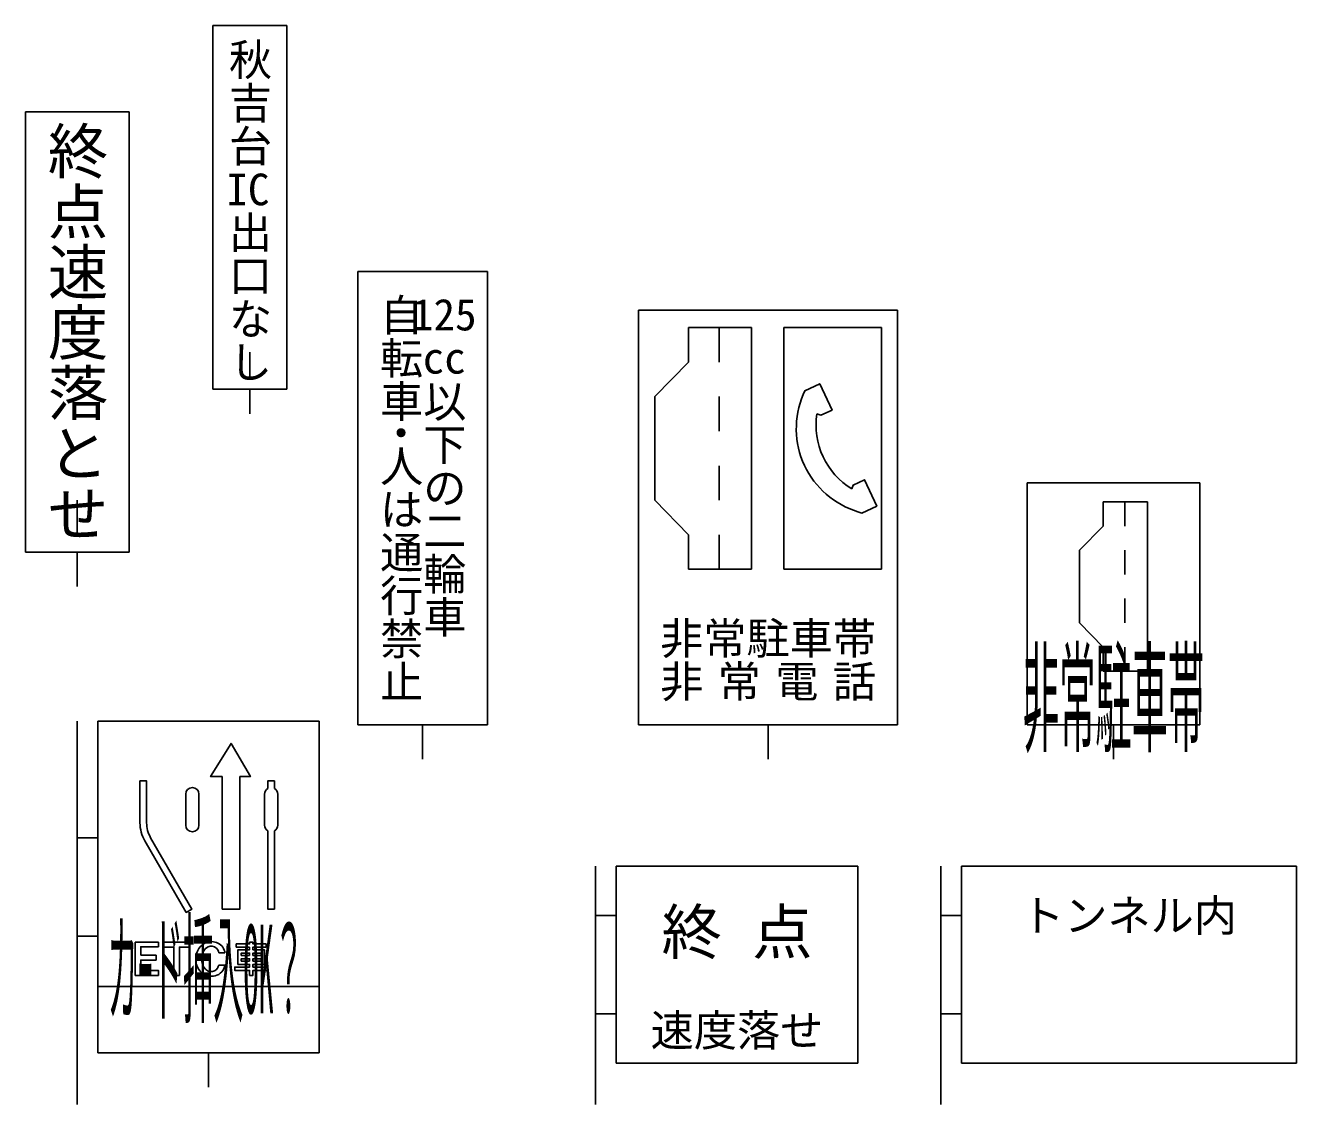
# Model space of a CAD drawing. Units: millimetres, scale not verified. Extents: x 40000 to 680000, y -578188 to 380000.
# Drawn here: x 257736 to 331336, y -435325 to -372827 of the extents above; entities that cross this region are included whole.
import ezdxf
from ezdxf.enums import TextEntityAlignment as Align

# ---------------------------------------------------------------- set-up
doc = ezdxf.new("R2010")
doc.units = ezdxf.units.MM
doc.header["$LTSCALE"] = 1000
doc.layers.add('M-STR-STRC', color=7, linetype='Continuous', lineweight=25)
doc.styles.add('@ＭＳ ゴシック', font='')
doc.styles.add('ＭＳ ゴシック', font='')
doc.styles.get('@ＭＳ ゴシック').set_extended_font_data('@MS Gothic')
doc.styles.get('ＭＳ ゴシック').set_extended_font_data('MS Gothic')

msp = doc.modelspace()

# ---------------------------------------------------------------- linework, layer by layer
at = {"layer": 'M-STR-STRC'}
for p, q in [((268593, -372827), (268593, -393896)), ((268593, -372827), (272878, -372827)), ((272878, -372827), (272878, -393896)), ((257736, -377825), (257736, -403325)), ((257736, -377825), (263736, -377825)), ((263736, -377825), (263736, -403325)), ((276986, -387075), (284486, -387075)), ((276986, -387075), (276986, -413325)), ((284486, -387075), (284486, -413325)), ((293236, -389325), (293236, -413325)), ((293236, -389325), (308236, -389325)), ((308236, -389325), (308236, -413325)), ((296133, -392325), (296133, -390325)), ((296133, -390325), (299782, -390325)), ((297912, -392325), (297912, -390325)), ((299782, -404325), (299782, -390325)), ((301653, -390325), (307301, -390325)), ((301653, -404325), (301653, -390325)), ((307301, -390325), (307301, -404325)), ((270735, -391754), (270735, -393182)), ((296133, -392325), (294171, -394325)), ((268593, -393896), (272878, -393896)), ((270735, -393896), (270735, -395325)), ((294171, -400325), (294171, -394325)), ((297912, -396325), (297912, -394325)), ((297912, -400325), (297912, -398325)), ((315736, -413325), (315736, -399325)), ((315736, -399325), (325736, -399325)), ((325736, -413325), (325736, -399325)), ((260736, -400325), (260736, -402325)), ((294171, -400325), (296133, -402325)), ((320145, -401825), (320145, -400425)), ((320145, -400425), (322700, -400425)), ((321391, -401825), (321391, -400425)), ((322700, -410225), (322700, -400425)), ((320145, -401825), (318772, -403225)), ((296133, -404325), (296133, -402325)), ((297912, -404325), (297912, -402325)), ((257736, -403325), (263736, -403325)), ((260736, -403325), (260736, -405325)), ((318772, -407425), (318772, -403225)), ((321391, -404625), (321391, -403225)), ((296133, -404325), (299782, -404325)), ((301653, -404325), (307301, -404325)), ((321391, -407425), (321391, -406025)), ((318772, -407425), (320145, -408825)), ((320145, -410225), (320145, -408825)), ((321391, -410225), (321391, -408825)), ((320145, -410225), (322700, -410225)), ((260736, -413125), (260736, -435325)), ((261936, -413125), (274736, -413125)), ((261936, -432325), (261936, -413125)), ((274736, -413125), (274736, -432325)), ((276986, -413325), (284486, -413325)), ((280736, -413325), (280736, -415325)), ((293236, -413325), (308236, -413325)), ((300736, -413325), (300736, -415325)), ((315736, -413325), (325736, -413325)), ((320736, -413325), (320736, -415325)), ((269132, -424005), (269132, -416325)), ((267017, -419141), (267017, -417349)), ((267785, -417349), (267785, -419141)), ((271576, -419141), (271576, -417349)), ((272344, -417349), (272344, -419141)), ((260736, -419875), (261936, -419875)), ((290736, -421525), (290736, -435325)), ((291936, -421525), (305936, -421525)), ((291936, -421525), (291936, -432925)), ((305936, -421525), (305936, -432925)), ((310736, -421525), (310736, -435325)), ((311936, -421525), (331336, -421525)), ((311936, -421525), (311936, -432925)), ((331336, -421525), (331336, -432925)), ((290736, -424375), (291936, -424375)), ((310736, -424375), (311936, -424375)), ((260736, -425575), (261936, -425575)), ((265743, -426206), (265743, -425925)), ((265743, -426206), (265743, -425925)), ((265743, -426206), (265743, -425925)), ((265306, -426680), (264416, -426680)), ((265306, -426680), (264416, -426680)), ((265306, -426680), (264416, -426680)), ((268942, -426538), (269273, -426538)), ((268942, -426538), (269273, -426538)), ((268942, -426538), (269273, -426538)), ((269273, -426538), (269273, -426467)), ((269273, -426538), (269273, -426467)), ((269273, -426538), (269273, -426467)), ((270715, -426206), (269947, -426206)), ((270715, -426206), (269947, -426206)), ((270715, -426206), (269947, -426206)), ((270235, -426687), (270715, -426687)), ((270908, -426687), (271389, -426687)), ((268857, -427422), (268776, -427516)), ((268857, -427422), (268776, -427516)), ((268857, -427422), (268776, -427516)), ((269277, -427249), (268938, -427249)), ((269277, -427249), (268938, -427249)), ((269277, -427249), (268938, -427249)), ((270235, -427015), (270715, -427015)), ((270908, -427015), (271389, -427015)), ((261936, -428485), (274736, -428485)), ((290736, -430075), (291936, -430075)), ((310736, -430075), (311936, -430075)), ((274736, -432325), (261936, -432325)), ((268336, -432325), (268336, -434325)), ((305936, -432925), (291936, -432925)), ((331336, -432925), (311936, -432925))]:
    msp.add_line(p, q, dxfattribs=at)
for points in [[(303559, -395323), (303784, -395405), (304437, -395101), (303727, -393578), (302857, -393984), (302775, -394209)], [(305936, -400989), (306162, -401072), (307032, -400666), (306322, -399143), (305669, -399448), (305587, -399673)], [(269132, -416325), (268460, -416325), (269644, -414405), (270764, -416325), (270156, -416325), (270156, -424005), (269132, -424005)], [(264753, -419003), (264753, -416581), (264369, -416581), (264369, -419003)], [(264369, -419003), (264369, -416581), (264753, -416581), (264753, -419003)], [(271768, -417016), (271768, -416581), (272152, -416581), (272152, -417016)], [(272152, -419473), (272152, -424005), (271768, -424005), (271768, -419473)], [(264416, -426680), (264416, -426186), (265438, -426186), (265438, -425925), (264094, -425925), (264094, -427845), (265438, -427845), (265438, -427557), (264416, -427557), (264416, -426961), (265306, -426961), (265306, -426680)], [(264416, -426680), (264416, -426186), (265438, -426186), (265438, -425925), (264094, -425925), (264094, -427845), (265438, -427845), (265438, -427557), (264416, -427557), (264416, -426961), (265306, -426961), (265306, -426680)], [(264416, -426680), (264416, -426186), (265438, -426186), (265438, -425925), (264094, -425925), (264094, -427845), (265438, -427845), (265438, -427557), (264416, -427557), (264416, -426961), (265306, -426961), (265306, -426680)], [(265743, -425925), (267252, -425925), (267252, -426206), (266653, -426206), (266653, -427845), (266335, -427845), (266335, -426206), (265743, -426206)], [(265743, -425925), (267252, -425925), (267252, -426206), (266653, -426206), (266653, -427845), (266335, -427845), (266335, -426206), (265743, -426206)], [(265743, -425925), (267252, -425925), (267252, -426206), (266653, -426206), (266653, -427845), (266335, -427845), (266335, -426206), (265743, -426206)], [(267984, -426064), (267852, -426186), (267774, -426291)], [(267984, -426064), (267852, -426186), (267774, -426291)], [(267984, -426064), (267852, -426186), (267774, -426291)], [(269947, -426206), (269947, -426017), (270715, -426017), (270715, -425922), (270908, -425922), (270908, -426017), (271673, -426017), (271673, -426206), (270908, -426206), (270908, -426359), (271578, -426359), (271578, -427208), (270908, -427208), (270908, -427361), (271771, -427361), (271771, -427554), (270908, -427554), (270908, -427841), (270715, -427841), (270715, -427554), (269852, -427554), (269852, -427361), (270715, -427361), (270715, -427208), (270042, -427208), (270042, -426359), (270715, -426359), (270715, -426206)], [(269947, -426206), (269947, -426017), (270715, -426017), (270715, -425922), (270908, -425922), (270908, -426017), (271673, -426017), (271673, -426206), (270908, -426206), (270908, -426359), (271578, -426359), (271578, -427208), (270908, -427208), (270908, -427361), (271771, -427361), (271771, -427554), (270908, -427554), (270908, -427841), (270715, -427841), (270715, -427554), (269852, -427554), (269852, -427361), (270715, -427361), (270715, -427208), (270042, -427208), (270042, -426359), (270715, -426359), (270715, -426206)], [(269947, -426206), (269947, -426017), (270715, -426017), (270715, -425922), (270908, -425922), (270908, -426017), (271673, -426017), (271673, -426206), (270908, -426206), (270908, -426359), (271578, -426359), (271578, -427208), (270908, -427208), (270908, -427361), (271771, -427361), (271771, -427554), (270908, -427554), (270908, -427841), (270715, -427841), (270715, -427554), (269852, -427554), (269852, -427361), (270715, -427361), (270715, -427208), (270042, -427208), (270042, -426359), (270715, -426359), (270715, -426206)], [(268061, -426413), (268143, -426311), (268217, -426247)], [(268061, -426413), (268143, -426311), (268217, -426247)], [(268061, -426413), (268143, -426311), (268217, -426247)], [(268674, -426190), (268759, -426240), (268810, -426281)], [(268674, -426190), (268759, -426240), (268810, -426281)], [(268674, -426190), (268759, -426240), (268810, -426281)], [(270715, -426687), (270715, -426555), (270235, -426555), (270235, -426687)], [(270715, -427015), (270715, -426880), (270235, -426880), (270235, -427015)], [(271389, -426687), (271389, -426555), (270908, -426555), (270908, -426687)], [(271389, -427015), (271389, -426880), (270908, -426880), (270908, -427015)], [(267777, -427500), (267852, -427598), (267953, -427703)], [(267777, -427500), (267852, -427598), (267953, -427703)], [(267777, -427500), (267852, -427598), (267953, -427703)]]:
    msp.add_lwpolyline(points, dxfattribs=at)
msp.add_lwpolyline([(264652, -420060), (267044, -424199), (267376, -424005), (264985, -419868), (267376, -424005), (267044, -424199)], close=True, dxfattribs=at)
for centre, radius, start, end in [((307391, -396184), 5021, 156.84068, 253.15932), ((307872, -395960), 4360, 171.60151, 238.39849), ((267401, -417349), 384, 0, 180), ((271960, -417349), 384, 120, 180), ((271960, -417349), 384, 0, 60), ((266481, -419003), 2112, 179.9997, 210.02551), ((266481, -419003), 2112, 179.9997, 210.02551), ((266481, -419003), 1728, 180, 210.02521), ((266481, -419003), 1728, 180, 210.02521), ((267401, -419141), 384, 180, 0), ((271960, -419141), 384, 180, 240), ((271960, -419141), 384, 300, 0), ((268507, -426696), 820, 94.66548, 129.66721), ((268507, -426696), 820, 94.66548, 129.66721), ((268507, -426696), 820, 94.66548, 129.66721), ((268469, -426773), 895, 45.09629, 91.80838), ((268469, -426773), 895, 45.09629, 91.80838), ((268469, -426773), 895, 45.09629, 91.80838), ((268569, -426628), 722, 12.84575, 42.62263), ((268569, -426628), 722, 12.84575, 42.62263), ((268569, -426628), 722, 12.84575, 42.62263), ((268730, -426893), 1130, 147.82048, 212.5005), ((268730, -426893), 1130, 147.82048, 212.5005), ((268730, -426893), 1130, 147.82048, 212.5005), ((268764, -426864), 835, 147.28436, 181.7932), ((268764, -426864), 835, 147.28436, 181.7932), ((268764, -426864), 835, 147.28436, 181.7932), ((268493, -426591), 441, 65.70071, 128.65378), ((268493, -426591), 441, 65.70071, 128.65378), ((268493, -426591), 441, 65.70071, 128.65378), ((268436, -426635), 515, 10.85113, 43.47884), ((268436, -426635), 515, 10.85113, 43.47884), ((268436, -426635), 515, 10.85113, 43.47884), ((268742, -426915), 813, 178.22592, 223.89323), ((268742, -426915), 813, 178.22592, 223.89323), ((268742, -426915), 813, 178.22592, 223.89323), ((268505, -427133), 492, 224.80322, 249.83567), ((268505, -427133), 492, 224.80322, 249.83567), ((268505, -427133), 492, 224.80322, 249.83567), ((268496, -427220), 407, 246.77169, 313.29455), ((268496, -427220), 407, 246.77169, 313.29455), ((268496, -427220), 407, 246.77169, 313.29455), ((268530, -427126), 770, 267.15795, 334.69187), ((268530, -427126), 770, 267.15795, 334.69187), ((268530, -427126), 770, 267.15795, 334.69187), ((268098, -426959), 889, 328.63971, 340.95804), ((268098, -426959), 889, 328.63971, 340.95804), ((268098, -426959), 889, 328.63971, 340.95804), ((268671, -427210), 607, 336.09081, 356.27914), ((268671, -427210), 607, 336.09081, 356.27914), ((268671, -427210), 607, 336.09081, 356.27914), ((268465, -427121), 775, 228.62326, 271.93218), ((268465, -427121), 775, 228.62326, 271.93218), ((268465, -427121), 775, 228.62326, 271.93218)]:
    msp.add_arc(centre, radius, start, end, dxfattribs=at)

# ---------------------------------------------------------------- texts
at = {"layer": 'M-STR-STRC', "style": '@ＭＳ ゴシック'}
msp.add_text('秋吉台\u3000出口なし', height=1833, rotation=270, dxfattribs=at).set_placement((270735, -383540), align=Align.MIDDLE_CENTER)
for s, height, p in [('終点速度落とせ', 2566, (260736, -378325)), ('自転車', 1833, (279486, -388325)), ('以下の二輪車', 1833, (281986, -393325)), ('人は通行禁止', 1833, (279486, -397075))]:
    msp.add_text(s, height=height, rotation=270, dxfattribs=at).set_placement(p, align=Align.MIDDLE_LEFT)
at = {"layer": 'M-STR-STRC', "style": 'ＭＳ ゴシック'}
for s, height, p in [('IC', 1833, (270615, -382326)), ('125', 1833, (281986, -389575)), ('cc', 1833, (281986, -392075)), ('・', 1833, (279486, -396450)), ('非常駐車帯', 1833, (300736, -408325)), ('非', 1833, (295736, -410825)), ('常', 1833, (299069, -410825)), ('電', 1833, (302403, -410825)), ('話', 1833, (305736, -410825)), ('トンネル内', 1833, (321636, -424375)), ('終 点', 2566, (298936, -425325)), ('速度落せ', 1833, (298936, -431025))]:
    msp.add_text(s, height=height, dxfattribs=at).set_placement(p, align=Align.MIDDLE_CENTER)
at = {"layer": 'M-STR-STRC', "style": 'ＭＳ ゴシック', "width": 0.3}
msp.add_text('非常駐車帯', height=5132, dxfattribs=at).set_placement((320736, -411775), align=Align.MIDDLE_CENTER)
at = {"layer": 'M-STR-STRC', "style": 'ＭＳ ゴシック', "width": 0.25}
msp.add_text('カｰド挿入OK？', height=5132, dxfattribs=at).set_placement((268172, -431585), align=Align.BOTTOM_CENTER)
msp.add_text('カｰド挿入OK？', height=5132, dxfattribs=at).set_placement((268172, -431585), align=Align.BOTTOM_CENTER)

doc.saveas('drawing.dxf')
